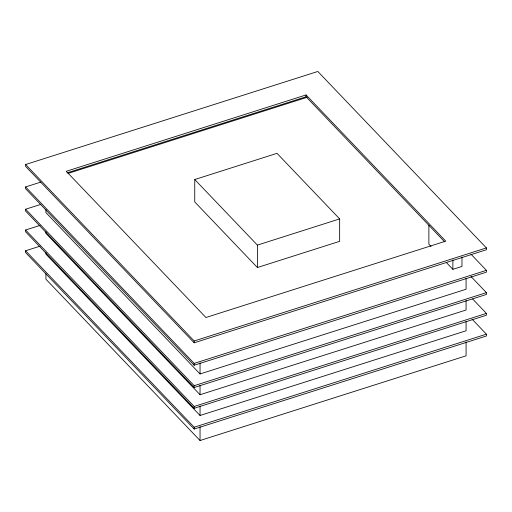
<?xml version="1.0" encoding="UTF-8"?>
<svg xmlns="http://www.w3.org/2000/svg" width="512" height="512" viewBox="0 0 512 512"><rect width="100%" height="100%" fill="white"/><g stroke="black" fill="none" stroke-linecap="round" stroke-linejoin="round"><path stroke-width="0.77" d="M25.6 164.518L317.83 71.469L486.4 247.923L486.4 249.76L194.17 342.81L25.6 166.355L25.6 164.518L194.17 340.979L194.17 342.81M306.08 94.938L66.253 171.302L205.92 317.51L445.747 241.139L306.08 94.938L306.08 96.768L444.64 241.818M67.014 172.896L306.08 96.768M470.976 254.195L486.4 270.342L486.4 272.173L194.17 365.229L25.6 188.768L25.6 186.938L40.819 182.093M68.218 173.37L307.174 97.274M470.976 276.493L486.4 292.64L486.4 294.47L194.17 387.526L25.6 211.066L25.6 209.229L40.819 204.384M472.627 298.989L486.4 313.402L486.4 315.238L194.17 408.288L25.6 231.834L25.6 229.997L40.058 225.395M194.746 179.533L277.011 153.338L339.654 218.912L339.654 241.331L257.395 267.526L194.746 201.946L194.746 179.533L257.395 245.107L257.395 267.526M472.077 319.181L486.4 334.17L486.4 336.006L194.17 429.056L25.6 252.602L25.6 250.765L40.058 246.163M257.395 245.107L339.654 218.912M194.17 340.979L486.4 247.923M446.33 262.49L452.877 269.338L461.971 266.445L461.971 256.941M25.6 186.938L194.17 363.398L486.4 270.342M45.926 209.478L45.926 212.621L200.045 373.958L466.074 289.248L466.074 278.227M25.6 209.229L194.17 385.69L486.4 292.64M45.926 231.814L45.926 233.389L200.045 394.72L466.074 310.01L466.074 300.544M25.6 229.997L194.17 406.458L486.4 313.402M45.926 252.582L45.926 254.157L200.045 415.488L466.074 330.778L466.074 321.312M25.6 250.765L194.17 427.226L486.4 334.17M45.926 273.786L45.926 279.2L200.045 440.531L466.074 355.821L466.074 341.894M431.066 246.502L428.883 244.224L428.883 225.222M452.877 259.84L452.877 269.338M200.045 362.938L200.045 373.958M200.045 385.254L200.045 394.72M200.045 406.022L200.045 415.488M200.045 426.605L200.045 440.531M194.17 363.398L194.17 365.229M194.17 385.69L194.17 387.526M194.17 406.458L194.17 408.288M194.17 427.226L194.17 429.056"/></g></svg>
